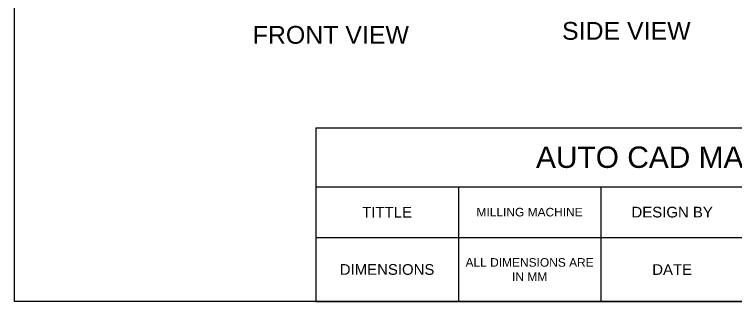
# Model space of a CAD drawing. Header units: millimetres. Extents: x 2393 to 4015, y 317 to 1493.
# Drawn here: x 2393 to 3405, y 317 to 720 of the extents above; entities that cross this region are included whole.
import ezdxf

# ---------------------------------------------------------------- set-up
doc = ezdxf.new("R2010")
doc.units = ezdxf.units.MM
doc.styles.get("Standard").update_dxf_attribs({"font": 'arial.ttf'})

# ---------------------------------------------------------------- blocks, each defined once
blk = doc.blocks.new('*T77')
at = {"color": 0, "linetype": 'ByBlock', "lineweight": -2, "transparency": 16777216}
for p, q in [((0, 0), (1200, 0)), ((0, 0), (0, -244)), ((1200, 0), (1200, -244)), ((0, -83), (1200, -83)), ((200, -83), (200, -244)), ((400, -83), (400, -244)), ((600, -83), (600, -244)), ((800, -83), (800, -244)), ((1000, -83), (1000, -244)), ((0, -153.9), (1200, -153.9)), ((0, -244), (1200, -244))]:
    blk.add_line(p, q, dxfattribs=at)
at = {"color": 0, "transparency": 16777216, "attachment_point": 5}
for s, insert, char_height, width in [('AUTO CAD MAJOR PROJECT', (600, -41.5), 30, 1197), ('TITTLE', (100, -118.5), 15, 197), ('DESIGN BY', (500, -118.5), 15, 197), ('TRAINER NAME', (900, -118.5), 15, 197), ('MILLING MACHINE', (300, -118.5), 12, 197), ('K.HARIBABU', (700, -118.5), 12, 197), ('RAVITEJA', (1100, -118.5), 12, 197), ('DIMENSIONS', (100, -199), 15, 197), ('ALL DIMENSIONS ARE IN MM', (300, -199), 12, 197), ('DATE', (500, -199), 15, 197), ('INSTITUTE NAME', (900, -199), 15, 197), ('31-01-2024', (700, -199), 12, 197), ('SURE TRUST', (1100, -199), 12, 197)]:
    blk.add_mtext(s, dxfattribs=dict(at, insert=insert, char_height=char_height, width=width))

msp = doc.modelspace()

# ---------------------------------------------------------------- linework, layer by layer
at = {"color": 90}
msp.add_lwpolyline([(2392.6, 1492.6), (4015.5, 1492.6), (4015.5, 317.2), (2392.6, 317.2)], close=True, dxfattribs=at)

# ---------------------------------------------------------------- block references
msp.add_blockref('*T77', (2815.5, 561.2))

# ---------------------------------------------------------------- texts
at = {"color": 170}
msp.add_text('SIDE VIEW', height=25, dxfattribs=at).set_placement((3161, 684.8))
at = {"color": 5}
msp.add_text('FRONT VIEW', height=25, dxfattribs=at).set_placement((2727, 679.2))

doc.saveas('drawing.dxf')
